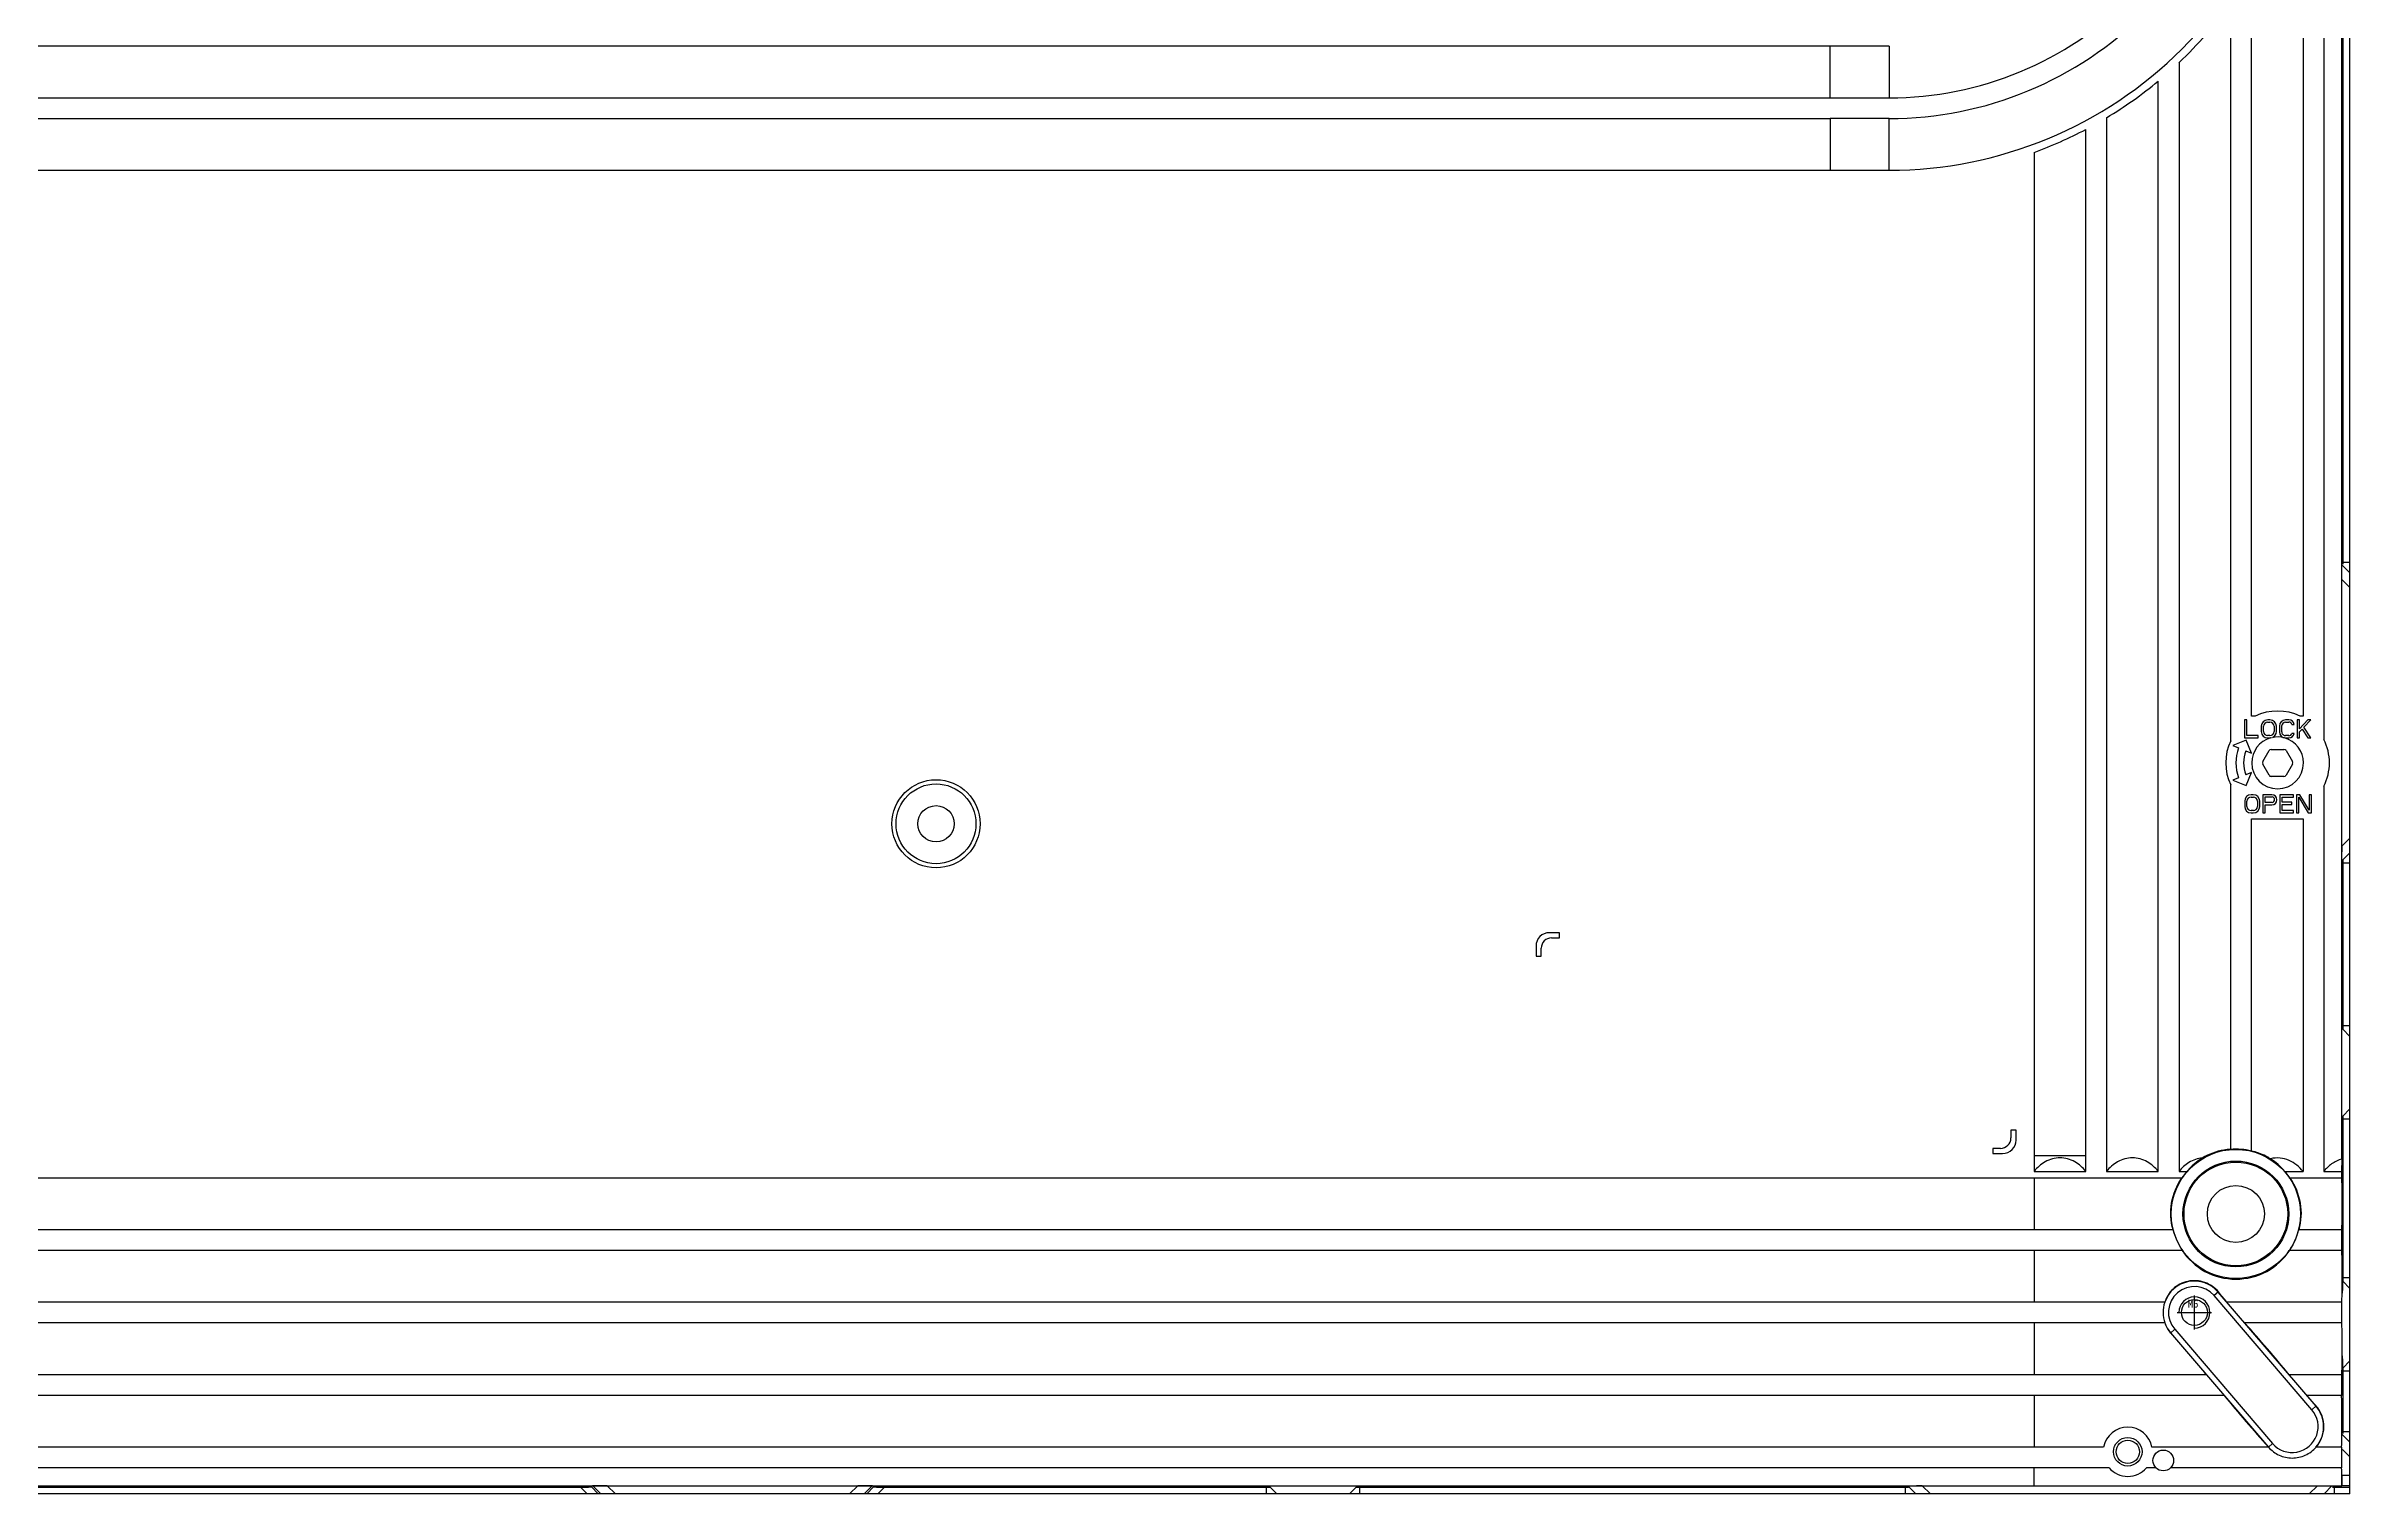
# Model space of a CAD drawing. Header units: millimetres. Extents: x 0 to 1000, y 0 to 562.
# Drawn here: x 555.6 to 1000, y 0 to 279.3 of the extents above; entities that cross this region are included whole.
import ezdxf

# ---------------------------------------------------------------- set-up
doc = ezdxf.new("R2010")
doc.units = ezdxf.units.MM
doc.layers.add('CABINET', color=8, linetype='Continuous')

# ---------------------------------------------------------------- blocks, each defined once
blk = doc.blocks.new('UDM_LAMINA_S-MAX')
at = {"layer": 'CABINET', "ltscale": 0.2}
for p, q in [((1000, 0), (1000, 562.5)), ((998.43, 64.59), (998.43, 553.76)), ((994.97, 417.73), (994.97, 145.52)), ((998.68, 179.65), (998.68, 346.23)), ((990.97, 319.6), (990.97, 150)), ((981, 150), (981, 293.49)), ((977, 231.43), (977, 287.42)), ((911.15, 279.25), (511.8, 279.25)), ((899.76, 269.28), (899.76, 279.25)), ((911.15, 279.25), (911.15, 269.28)), ((967.03, 276.05), (967.03, 62.21)), ((963.03, 62.21), (963.03, 272.51)), ((500, 269.28), (911.15, 269.28)), ((911.15, 265.28), (899.76, 265.28)), ((899.76, 265.28), (899.76, 255.31)), ((911.15, 255.31), (911.15, 265.28)), ((949.06, 62.21), (949.06, 263.19)), ((953.06, 265.44), (953.06, 62.21)), ((939.09, 258.76), (939.09, 65.26)), ((899.76, 255.31), (911.15, 255.31)), ((977, 145.26), (977, 231.43)), ((998.46, 179.19), (1000, 177.65)), ((1000, 179.65), (998.68, 179.65)), ((998.43, 176.39), (1000, 174.82)), ((980.13, 149.3), (979.69, 149.3)), ((979.69, 149.3), (979.69, 145.8)), ((980.13, 146.25), (980.13, 149.3)), ((981.69, 150), (981, 150)), ((982.91, 148.05), (982.91, 147.05)), ((983.33, 147.05), (983.33, 148.05)), ((984.13, 148.85), (984.58, 148.85)), ((984.56, 149.3), (984.16, 149.3)), ((985.38, 148.05), (985.38, 147.05)), ((985.81, 147.05), (985.81, 148.05)), ((986.4, 148.11), (986.4, 146.99)), ((986.84, 146.99), (986.84, 148.11)), ((988.22, 149.3), (987.57, 149.3)), ((987.57, 148.85), (988.22, 148.85)), ((988.8, 148.41), (989.24, 148.41)), ((989.24, 146.69), (988.8, 146.69)), ((990.26, 149.3), (989.83, 149.3)), ((989.83, 149.3), (989.83, 145.8)), ((990.26, 147.59), (990.26, 149.3)), ((991.87, 149.3), (990.26, 147.59)), ((990.26, 146.99), (990.77, 147.51)), ((990.26, 145.8), (990.26, 146.99)), ((990.97, 150), (990.41, 150)), ((990.77, 147.51), (991.87, 145.8)), ((991.14, 147.89), (992.45, 149.3)), ((992.45, 145.8), (991.14, 147.89)), ((992.45, 149.3), (991.87, 149.3)), ((979.96, 145.39), (977.42, 144.33)), ((977.42, 144.33), (978.52, 143.87)), ((979.69, 145.8), (982.32, 145.8)), ((979.91, 143.3), (981.02, 142.84)), ((981.02, 142.84), (979.96, 145.39)), ((982.32, 146.25), (980.13, 146.25)), ((982.32, 145.8), (982.32, 146.25)), ((983.18, 141.25), (984.4, 143.36)), ((984.58, 146.25), (984.13, 146.25)), ((984.16, 145.8), (984.65, 145.8)), ((984.83, 143.61), (987.27, 143.61)), ((987.45, 145.8), (988.22, 145.8)), ((988.22, 146.25), (987.57, 146.25)), ((987.7, 143.36), (988.92, 141.25)), ((989.83, 145.8), (990.26, 145.8)), ((991.87, 145.8), (992.45, 145.8)), ((978.52, 138.13), (977.42, 137.67)), ((981.02, 139.16), (979.91, 138.7)), ((979.96, 136.61), (981.02, 139.16)), ((984.4, 138.64), (983.18, 140.75)), ((987.27, 138.39), (984.83, 138.39)), ((988.92, 140.75), (987.7, 138.64)), ((977, 66.46), (977, 136.74)), ((977.42, 137.67), (979.96, 136.61)), ((979.7, 133.6), (979.7, 132.6)), ((980.12, 132.6), (980.12, 133.6)), ((980.92, 134.4), (981.37, 134.4)), ((981.35, 134.85), (980.95, 134.85)), ((982.17, 133.6), (982.17, 132.6)), ((982.6, 132.6), (982.6, 133.6)), ((984.94, 134.85), (983.19, 134.85)), ((983.19, 134.85), (983.19, 131.35)), ((983.63, 134.48), (985.01, 134.48)), ((983.63, 133.36), (983.63, 134.48)), ((985.01, 133.36), (983.63, 133.36)), ((989.1, 134.85), (986.47, 134.85)), ((986.47, 134.85), (986.47, 131.35)), ((986.91, 134.4), (989.1, 134.4)), ((986.91, 133.44), (986.91, 134.4)), ((988.8, 133.44), (986.91, 133.44)), ((988.8, 132.99), (988.8, 133.44)), ((989.1, 134.4), (989.1, 134.85)), ((990.34, 134.85), (989.68, 134.85)), ((989.68, 134.85), (989.68, 131.35)), ((990.12, 134.4), (991.94, 131.35)), ((990.12, 131.35), (990.12, 134.4)), ((992.16, 131.87), (990.34, 134.85)), ((992.6, 134.85), (992.16, 134.85)), ((992.16, 134.85), (992.16, 131.87)), ((992.6, 131.35), (992.6, 134.85)), ((994.97, 136.48), (994.97, 62.21)), ((981.37, 131.8), (980.92, 131.8)), ((980.95, 131.35), (981.35, 131.35)), ((981, 130.2), (990.97, 130.2)), ((981, 66.13), (981, 130.2)), ((983.19, 131.35), (983.63, 131.35)), ((983.63, 132.91), (984.94, 132.91)), ((983.63, 131.35), (983.63, 132.91)), ((986.47, 131.35), (989.1, 131.35)), ((986.91, 132.99), (988.8, 132.99)), ((986.91, 131.8), (986.91, 132.99)), ((989.1, 131.8), (986.91, 131.8)), ((989.1, 131.35), (989.1, 131.8)), ((989.68, 131.35), (990.12, 131.35)), ((990.97, 130.2), (990.97, 62.21)), ((991.94, 131.35), (992.6, 131.35)), ((1000, 126.48), (998.43, 124.91)), ((1000, 123.65), (998.46, 122.11)), ((1000, 121.65), (998.68, 121.65)), ((998.68, 90.25), (998.68, 121.65)), ((847.5, 108.25), (845.6, 108.25)), ((846, 107.25), (847.5, 107.25)), ((847.5, 107.25), (847.5, 108.25)), ((843, 105.65), (843, 103.75)), ((843, 103.75), (844, 103.75)), ((844, 103.75), (844, 105.25)), ((1000, 88.25), (998.63, 89.62)), ((1000, 90.25), (998.68, 90.25)), ((1000, 74.25), (998.63, 72.88)), ((1000, 72.25), (998.68, 72.25)), ((998.68, 41.65), (998.68, 72.25)), ((935.6, 70.15), (934.6, 70.15)), ((934.6, 70.15), (934.6, 68.65)), ((935.6, 68.25), (935.6, 70.15)), ((932.6, 66.65), (931.1, 66.65)), ((931.1, 66.65), (931.1, 65.65)), ((931.1, 65.65), (933, 65.65)), ((939.09, 65.26), (949.06, 65.26)), ((939.09, 65.26), (939.09, 62.21)), ((998.43, 64.59), (998.4, 62.21)), ((967.58, 60.91), (62.21, 60.91)), ((939.09, 62.21), (949.06, 62.21)), ((939.09, 60.91), (939.09, 50.94)), ((953.06, 62.21), (963.03, 62.21)), ((967.03, 62.21), (968.57, 62.21)), ((987.43, 62.21), (990.97, 62.21)), ((998.4, 60.91), (988.42, 60.91)), ((994.97, 62.21), (998.4, 62.21)), ((998.4, 62.21), (998.4, 60.91)), ((965.88, 50.94), (62.21, 50.94)), ((998.4, 50.94), (990.12, 50.94)), ((998.4, 50.94), (998.4, 46.94)), ((967.69, 46.94), (62.21, 46.94)), ((939.09, 46.94), (939.09, 36.97)), ((998.4, 46.94), (988.31, 46.94)), ((1000, 39.65), (998.63, 41.02)), ((1000, 41.65), (998.68, 41.65)), ((964.28, 36.97), (62.21, 36.97)), ((974.64, 38.97), (973.8, 38.25)), ((992.67, 16.24), (973.8, 38.25)), ((993.47, 16.92), (974.6, 38.94)), ((998.4, 36.97), (976.28, 36.97)), ((998.4, 36.97), (998.4, 32.97)), ((964.3, 32.97), (62.21, 32.97)), ((939.09, 32.97), (939.09, 23)), ((966.2, 31.75), (965.37, 31.03)), ((966.2, 31.75), (985.08, 9.73)), ((998.4, 32.97), (979.71, 32.97)), ((965.4, 31.06), (984.29, 9.03)), ((972.32, 23), (62.21, 23)), ((971.73, 23.65), (971.88, 23.48)), ((998.4, 23), (988.26, 23)), ((998.4, 23), (998.4, 19)), ((1000, 25.65), (998.63, 24.28)), ((1000, 23.65), (998.68, 23.65)), ((998.68, 12), (998.68, 23.65)), ((975.74, 19), (62.21, 19)), ((939.09, 19), (939.09, 9.03)), ((998.4, 19), (991.69, 19)), ((993.51, 16.96), (992.67, 16.24)), ((952.49, 9.03), (62.21, 9.03)), ((984.29, 9.03), (961.81, 9.03)), ((985.08, 9.73), (984.28, 9.04)), ((998.4, 9.03), (993.46, 9.03)), ((998.4, 9.03), (998.4, 5.03)), ((998.46, 11.54), (1000, 10)), ((1000, 12), (998.68, 12)), ((953.55, 5.03), (62.21, 5.03)), ((939.09, 1.57), (939.09, 5.03)), ((962.59, 5.03), (960.75, 5.03)), ((998.4, 5.03), (965.41, 5.03)), ((998.59, 8.59), (1000, 7.17)), ((1000, 0), (0, 0)), ((82.49, 1.57), (917.51, 1.57)), ((512, 1.32), (658.7, 1.32)), ((658.7, 1.32), (659.96, 0)), ((661.05, 1.54), (660.78, 1.36)), ((660.78, 1.36), (662.08, 0)), ((662.59, 0), (661.05, 1.54)), ((665.42, 0), (663.84, 1.57)), ((712.16, 1.57), (710.58, 0)), ((714.95, 1.54), (713.41, 0)), ((713.92, 0), (715.22, 1.36)), ((715.22, 1.36), (714.95, 1.54)), ((716.04, 0), (717.3, 1.32)), ((717.3, 1.32), (791, 1.32)), ((791, 0), (791, 1.32)), ((793, 0), (791.63, 1.37)), ((807, 0), (808.37, 1.37)), ((809, 1.32), (914.25, 1.32)), ((809, 0), (809, 1.32)), ((914.25, 0), (914.25, 1.32)), ((916.25, 0), (914.71, 1.54)), ((917.51, 1.57), (939.09, 1.57)), ((919.08, 0), (917.51, 1.57)), ((939.09, 1.57), (993.74, 1.57)), ((993.74, 1.57), (992.17, 0)), ((993.74, 1.57), (998.43, 1.57)), ((996.54, 1.54), (995, 0)), ((997, 1.32), (1000, 1.32)), ((997, 0), (997, 1.32)), ((1000, 3.54), (998.43, 3.54)), ((998.46, 1.54), (998.43, 1.57)), ((1000, 1.54), (998.46, 1.54))]:
    blk.add_line(p, q, dxfattribs=at)
at = {"layer": 'CABINET', "ltscale": 0.046609}
for p, q in [((970, 31.7), (970, 38.3)), ((966.7, 35), (973.3, 35))]:
    blk.add_line(p, q, dxfattribs=at)
at = {"layer": 'CABINET', "ltscale": 0.2}
for centre, radius in [((727.27, 129.25), 8.5), ((727.27, 129.25), 7.7), ((727.27, 129.25), 3.5), ((978, 54), 12.46), ((978, 54), 10.2), ((978, 54), 10), ((978, 54), 5.5), ((970, 35), 2.5), ((957.15, 8.13), 2.75), ((957.15, 8.13), 2.25), ((964, 6.45), 2)]:
    blk.add_circle(centre, radius, dxfattribs=at)
for centre, radius, start, end in [((911.15, 335.13), 79.82, -90.0028, -0.0023), ((911.15, 335.13), 69.85, -90.0032, -0.0026), ((911.15, 335.13), 65.85, -90.0033, -0.0029), ((911.18, 335.1), 81.28, -46.5983, -35.9247), ((911.16, 335.11), 81.3, -58.9775, -50.3562), ((911.18, 335.06), 81.25, -69.9081, -62.2087), ((986.05, 141), 10, 64.1581, 115.8419), ((984.16, 148.05), 1.25, 90, 180), ((984.16, 147.05), 1.25, 180, -90), ((984.13, 148.05), 0.8, 90, 180), ((984.13, 147.05), 0.8, 180, -90), ((984.56, 148.05), 1.25, 0, 90), ((984.58, 148.05), 0.8, 0, 90), ((984.58, 147.05), 0.8, -90, 0), ((984.56, 147.05), 1.25, -67.3225, 0), ((987.59, 148.11), 1.19, 91.2062, -180), ((987.66, 147.06), 1.26, -177.0884, -94.1178), ((987.63, 148.06), 0.799, 94.8937, 176.3125), ((987.57, 146.98), 0.729, 178.7938, -90), ((988.22, 148.27), 1.03, 7.6035, 90), ((988.22, 148.25), 0.604, 15.0989, 90), ((988.22, 146.83), 1.03, -90, -7.6035), ((988.22, 146.85), 0.604, -90, -15.0989), ((986.05, 141), 10, 154.7959, -154.7959), ((986.05, 141), 8.05, 159.1144, -159.1144), ((986.05, 141), 6.55, 159.4841, -159.4841), ((986.05, 141), 5, 106.2602, 180), ((984.83, 143.11), 0.5, 90.0011, 150.0011), ((986.05, 141), 5, 103.8692, 106.1681), ((986.05, 141), 5, 75.1516, 101.6704), ((987.27, 143.11), 0.5, 30.0011, 90.0011), ((986.05, 141), 5, 0, 74.4457), ((986.05, 141), 10, -26.8433, 26.8433), ((986.05, 141), 5, 180, 0), ((983.61, 141), 0.5, 150.0011, -149.9989), ((984.83, 138.89), 0.5, -149.9989, -89.9989), ((987.27, 138.89), 0.5, -89.9989, -29.9989), ((988.49, 141), 0.5, -29.9989, 30.0011), ((980.95, 133.6), 1.25, 90, 180), ((980.92, 133.6), 0.8, 90, 180), ((981.35, 133.6), 1.25, 0, 90), ((981.37, 133.6), 0.8, 0, 90), ((984.94, 133.88), 0.968, -90, 90), ((984.9, 133.92), 0.57, -78.4766, 78.4766), ((980.95, 132.6), 1.25, 180, -90), ((980.92, 132.6), 0.8, 180, -90), ((981.35, 132.6), 1.25, -90, 0), ((981.37, 132.6), 0.8, -90, 0), ((1205.19, 124.88), 206.76, 179.9915, -179.7044), ((845.6, 105.65), 2.6, 90, 180), ((846, 105.25), 2, 90, 180), ((932.6, 68.65), 2, -90, 0), ((933, 68.25), 2.6, -90, 0), ((978, 54), 12.5, 76.1022, 94.5792), ((978, 54), 12.5, 138.9486, 146.4451), ((978, 54), 12.5, 33.5549, 41.0514), ((978, 54), 12.5, -165.8243, -145.6049), ((978, 54), 12.5, -34.3951, -14.1757), ((970, 35), 6.05, 40.6013, 161.0398), ((970, 35), 5, 40.6013, -139.3987), ((850.98, -64.37), 161.15, 38.9628, 39.8867), ((970, 35), 6.05, -160.4084, -139.3987), ((1079.69, 120.33), 144.93, -138.0684, -137.8083), ((842.79, -115.65), 200.75, 41.3402, 42.1221), ((555.46, 14.04), 442.97, -0.3566, 0.6412), ((988.87, 12.98), 5, -139.3987, 40.6013), ((988.87, 12.98), 6.05, -40.8196, 40.6013), ((957.15, 8.13), 4.75, 10.892, 169.108), ((656.48, 13.06), 341.95, -0.6756, -0.2977), ((957.15, 8.13), 4.75, -139.2208, -40.7792), ((652.43, 0.89), 346, 0.1119, 0.6846), ((917.48, -205.19), 206.76, 89.9915, 90.2956)]:
    blk.add_arc(centre, radius, start, end, dxfattribs=at)
at = {"layer": 'CABINET'}
blk.add_arc((970, 35), 3, -90, 180, dxfattribs=at)
at = {"layer": 'CABINET', "ltscale": 0.2}
for centre, major_axis, ratio, start_param, end_param in [((998.67, 179.65), (0, 0.665), 0.017458, 4.183044, 4.712389), ((998.67, 121.65), (0, 0.665), 0.017458, 4.712388, 5.771205), ((998.67, 90.25), (0, 0.665), 0.017458, 3.124137, 4.712389), ((998.67, 72.25), (0, 0.665), 0.017458, 4.712388, 0.017456), ((978, 54.37), (0, 12.26), 0.999542, 0.556143, 0.877365), ((978, 54.37), (0, 12.26), 0.999542, 5.40582, 5.706725), ((998.62, 32.65), (0, 8.38), 0.017458, 6.265729, 0.764856), ((998.67, 41.65), (0, 0.665), 0.017458, 3.124137, 4.712389), ((998.62, 32.65), (0, 8.38), 0.017458, 2.376736, 3.159049), ((998.67, 23.65), (0, 0.665), 0.017458, 4.712388, 0.017456), ((998.67, 12), (0, 0.665), 0.017458, 4.183044, 4.712389), ((656.6, 1.4), (4.19, -0.04), 0.015569, 5.238236, 6.260285), ((663.88, 1.54), (2.83, 0), 0.01234, 1.583141, 3.123089), ((712.12, 1.54), (2.83, 0), 0.01234, 0.018503, 1.558451), ((719.4, 1.4), (4.19, 0.04), 0.015569, 3.164493, 4.186542), ((791, 1.33), (0.665, 0), 0.017458, 4.712388, 0.017456), ((809, 1.33), (0.665, 0), 0.017458, 3.124137, 4.712389), ((914.25, 1.33), (0.665, 0), 0.017458, 4.712388, 5.771205), ((997, 1.33), (0.665, 0), 0.017458, 4.183044, 4.71239), ((998.46, 3.54), (0, 2), 0.017455, 1.570796, 3.124139)]:
    blk.add_ellipse(centre, major_axis=major_axis, ratio=ratio, start_param=start_param, end_param=end_param, dxfattribs=at)
for points, knots in [([(474.13, 279.25), (474.34, 276.62), (475.56, 271.38), (479, 265.61), (482.69, 261.79), (485.86, 259.37), (489.37, 257.47), (492.5, 256.35), (495.09, 255.75), (497.05, 255.45), (499.04, 255.3), (501.03, 255.31), (503.02, 255.31), (505.68, 255.3), (508.88, 255.31), (512.54, 255.31), (517.09, 255.31), (522.67, 255.31), (529.38, 255.31), (538.36, 255.31), (549.58, 255.31), (563.05, 255.31), (576.52, 255.31), (589.99, 255.31), (603.46, 255.31), (616.92, 255.31), (634.88, 255.31), (657.33, 255.31), (684.26, 255.31), (711.2, 255.31), (747.12, 255.31), (792.01, 255.31), (845.88, 255.31), (881.8, 255.31), (899.76, 255.31)], [0, 0, 0, 0, 0.018075, 0.03615, 0.045215, 0.054279, 0.063344, 0.072407, 0.076943, 0.081478, 0.086014, 0.090551, 0.095095, 0.099613, 0.108769, 0.117013, 0.124628, 0.139899, 0.155216, 0.170562, 0.201293, 0.232023, 0.262734, 0.293455, 0.324174, 0.354892, 0.38561, 0.447049, 0.508489, 0.569929, 0.631369, 0.754247, 0.877124, 1, 1, 1, 1]), ([(484.15, 279.25), (484.38, 277.44), (485.47, 273.87), (488.27, 270.14), (491.15, 267.86), (493.58, 266.54), (496.19, 265.66), (498.47, 265.3), (500.3, 265.27), (502.13, 265.28), (504.43, 265.28), (507.17, 265.28), (510.08, 265.28), (513.2, 265.28), (517.66, 265.28), (523.28, 265.28), (530.03, 265.28), (536.76, 265.28), (543.48, 265.28), (552.44, 265.28), (563.64, 265.28), (577.08, 265.28), (590.53, 265.28), (603.97, 265.28), (617.42, 265.28), (635.34, 265.28), (657.75, 265.28), (693.6, 265.28), (738.42, 265.28), (792.2, 265.28), (845.98, 265.28), (881.83, 265.28), (899.76, 265.28)], [0, 0, 0, 0, 0.012952, 0.025903, 0.032403, 0.038903, 0.045403, 0.051903, 0.055156, 0.05841, 0.064913, 0.071444, 0.077885, 0.085531, 0.093547, 0.109534, 0.125475, 0.141387, 0.157284, 0.173174, 0.204966, 0.236777, 0.268576, 0.300376, 0.332177, 0.363978, 0.42758, 0.491183, 0.618388, 0.745592, 0.872796, 1, 1, 1, 1]), ([(949.06, 62.21), (948.47, 62.94), (947, 64.26), (944.08, 65.09), (941.15, 64.26), (939.68, 62.94), (939.09, 62.21)], [0, 0, 0, 0, 0.243858, 0.500019, 0.756158, 1, 1, 1, 1]), ([(963.03, 62.21), (962.44, 62.94), (960.97, 64.26), (958.05, 65.09), (955.12, 64.26), (953.65, 62.94), (953.06, 62.21)], [0, 0, 0, 0, 0.24384, 0.499981, 0.756144, 1, 1, 1, 1]), ([(971.53, 64.79), (970.63, 64.71), (968.89, 64.1), (967.57, 62.88), (967.03, 62.21)], [0, 0, 0, 0, 0.511865, 1, 1, 1, 1]), ([(977, 66.46), (976.56, 66.44), (974.65, 66.24), (972.8, 65.55), (971.53, 64.79)], [0, 0, 0, 0, 0.229477, 1, 1, 1, 1]), ([(984.68, 64.65), (984.38, 64.84), (983.22, 65.48), (981.96, 65.93), (981, 66.13)], [0, 0, 0, 0, 0.264613, 1, 1, 1, 1]), ([(990.97, 62.21), (990.25, 63.1), (988.83, 64.27), (986.52, 64.88), (985.28, 64.79), (984.68, 64.65)], [0, 0, 0, 0, 0.484899, 0.741252, 1, 1, 1, 1]), ([(998.43, 64.59), (997.73, 64.4), (996.43, 63.75), (995.41, 62.75), (994.97, 62.21)], [0, 0, 0, 0, 0.510148, 1, 1, 1, 1]), ([(965.88, 50.94), (965.4, 52.59), (965.21, 56.18), (966.58, 59.49), (967.58, 60.91)], [0, 0, 0, 0, 0.498604, 1, 1, 1, 1]), ([(988.42, 60.91), (989.42, 59.49), (990.79, 56.18), (990.6, 52.59), (990.12, 50.94)], [0, 0, 0, 0, 0.501412, 1, 1, 1, 1]), ([(998.4, 60.91), (998.42, 59.25), (998.44, 55.92), (998.42, 52.6), (998.4, 50.94)], [0, 0, 0, 0, 0.5, 1, 1, 1, 1]), ([(967.69, 46.94), (968.75, 45.28), (971.87, 42.43), (978, 40.91), (984.13, 42.43), (987.25, 45.28), (988.31, 46.94)], [0, 0, 0, 0, 0.245243, 0.499992, 0.75476, 1, 1, 1, 1]), ([(998.4, 46.94), (998.42, 45.28), (998.44, 41.95), (998.42, 38.63), (998.4, 36.97)], [0, 0, 0, 0, 0.5, 1, 1, 1, 1]), ([(974.64, 38.97), (973.95, 39.8), (972.07, 41.09), (968.69, 41.29), (965.74, 39.78), (964.57, 37.93), (964.28, 36.97)], [0, 0, 0, 0, 0.25312, 0.508688, 0.763179, 1, 1, 1, 1]), ([(964.28, 36.97), (964.06, 36.33), (963.83, 34.97), (964.07, 33.61), (964.3, 32.97)], [0, 0, 0, 0, 0.500003, 1, 1, 1, 1]), ([(964.3, 32.97), (964.35, 32.8), (964.61, 32.11), (965, 31.46), (965.37, 31.03)], [0, 0, 0, 0, 0.234919, 1, 1, 1, 1]), ([(988.26, 23), (986.89, 24.7), (984.06, 28.04), (981.18, 31.35), (979.71, 32.97)], [0, 0, 0, 0, 0.499712, 1, 1, 1, 1]), ([(998.4, 32.97), (998.42, 31.31), (998.44, 27.98), (998.42, 24.66), (998.4, 23)], [0, 0, 0, 0, 0.5, 1, 1, 1, 1]), ([(975.74, 19), (977.12, 17.3), (979.94, 13.95), (982.82, 10.65), (984.29, 9.03)], [0, 0, 0, 0, 0.499731, 1, 1, 1, 1]), ([(993.45, 9.03), (993.91, 9.53), (994.68, 10.74), (995.14, 12.89), (994.77, 15.11), (993.99, 16.41), (993.51, 16.96)], [0, 0, 0, 0, 0.235965, 0.487522, 0.745972, 1, 1, 1, 1]), ([(984.29, 9.03), (984.85, 8.37), (986.28, 7.3), (988.87, 6.74), (991.47, 7.3), (992.9, 8.38), (993.46, 9.03)], [0, 0, 0, 0, 0.250008, 0.499985, 0.749952, 1, 1, 1, 1])]:
    blk.add_open_spline(points, degree=3, knots=knots, dxfattribs=at)
at = {"layer": 'CABINET', "insert": (968.73, 37.45), "char_height": 1.5, "width": 1.2598, "attachment_point": 1}
blk.add_mtext('{\\fSimSun|b0|i0|c0|p2;M\\fSimSun|b0|i0|c134|p2;6}', dxfattribs=at)

msp = doc.modelspace()

# ---------------------------------------------------------------- block references
msp.add_blockref('UDM_LAMINA_S-MAX', (0, 0))

doc.saveas('drawing.dxf')
